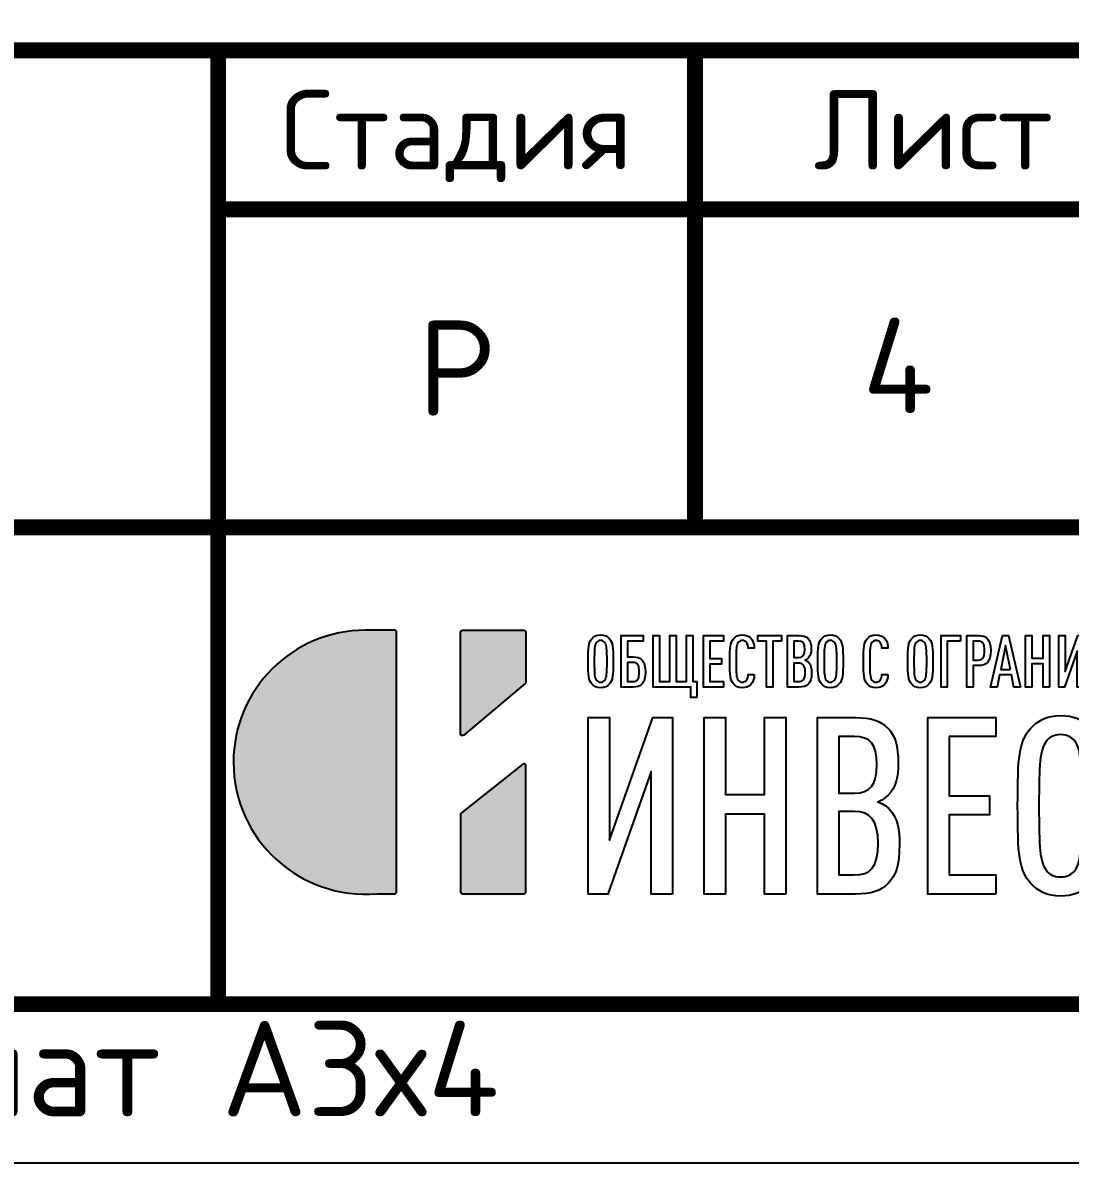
# Model space of a CAD drawing. Header units: millimetres. Extents: x -112426 to 6776, y 1218 to 38707.
# Drawn here: x 4214.29 to 4247.24, y 2272.46 to 2308.32 of the extents above; entities that cross this region are included whole.
import ezdxf
from ezdxf.enums import TextEntityAlignment as Align

# ---------------------------------------------------------------- set-up
doc = ezdxf.new("R2010")
doc.units = ezdxf.units.MM
doc.layers.add('layer 1', color=7, linetype='Continuous')
doc.layers.add('Размер 3.5', color=250, linetype='Continuous', lineweight=35)
doc.styles.add('-ISOCPEUR-', font='isocpeur.ttf')

# ---------------------------------------------------------------- blocks, each defined once
blk = doc.blocks.new('Лого')
h = blk.add_hatch(color=151)
h.set_gradient(color1=(158, 191, 227), color2=(46, 54, 92), tint=1, name='HEMISPHERICAL')
edge = h.paths.add_edge_path()
edge.add_spline(control_points=[(0.349, 0.4943), (-0.1909, 0.4468), (-0.6571, 0.8707), (-0.6571, 1.4146), (-0.6571, 1.4146), (-0.6571, 1.9249), (-0.2434, 2.3386), (0.2669, 2.3386), (0.2669, 2.3386), (0.2669, 2.3386), (0.4714, 2.3386), (0.4714, 2.3386), (0.4714, 2.3386), (0.4787, 2.3386), (0.4846, 2.3327), (0.4846, 2.3254), (0.4846, 2.3254), (0.4846, 2.3254), (0.4846, 0.5075), (0.4846, 0.5075), (0.4846, 0.5075), (0.4846, 0.5003), (0.4787, 0.4943), (0.4714, 0.4943), (0.4714, 0.4943), (0.4714, 0.4943), (0.3502, 0.4943), (0.3502, 0.4943), (0.3502, 0.4943), (0.3497, 0.4943), (0.3494, 0.4943), (0.349, 0.4943)], knot_values=[0, 0, 0, 0, 0.111111, 0.111111, 0.111111, 0.111121, 0.222222, 0.222222, 0.222222, 0.222232, 0.333333, 0.333333, 0.333333, 0.333344, 0.444444, 0.444444, 0.444444, 0.444455, 0.555556, 0.555556, 0.555556, 0.555566, 0.666667, 0.666667, 0.666667, 0.666677, 0.777778, 0.777778, 0.777778, 0.777788, 1, 1, 1, 1], degree=3, periodic=0)
edge = h.paths.add_edge_path()
edge.add_spline(control_points=[(0.9551, 1.604), (0.9551, 1.604), (1.3853, 1.966), (1.3853, 1.966), (1.3853, 1.966), (1.3884, 1.9686), (1.39, 1.972), (1.39, 1.9761), (1.39, 1.9761), (1.39, 1.9761), (1.39, 2.3254), (1.39, 2.3254), (1.39, 2.3254), (1.39, 2.3327), (1.3841, 2.3386), (1.3768, 2.3386), (1.3768, 2.3386), (1.3768, 2.3386), (0.9466, 2.3386), (0.9466, 2.3386), (0.9466, 2.3386), (0.9393, 2.3386), (0.9334, 2.3327), (0.9334, 2.3254), (0.9334, 2.3254), (0.9334, 2.3254), (0.9334, 1.6141), (0.9334, 1.6141), (0.9334, 1.6141), (0.9334, 1.6089), (0.9363, 1.6044), (0.941, 1.6021), (0.941, 1.6021), (0.9458, 1.5999), (0.9511, 1.6006), (0.9551, 1.604)], knot_values=[0, 0, 0, 0, 0.1, 0.1, 0.1, 0.10001, 0.2, 0.2, 0.2, 0.20001, 0.3, 0.3, 0.3, 0.30001, 0.4, 0.4, 0.4, 0.40001, 0.5, 0.5, 0.5, 0.50001, 0.6, 0.6, 0.6, 0.60001, 0.7, 0.7, 0.7, 0.70001, 0.8, 0.8, 0.8, 0.80001, 1, 1, 1, 1], degree=3, periodic=0)
edge = h.paths.add_edge_path()
edge.add_spline(control_points=[(0.9384, 1.0593), (0.9384, 1.0593), (1.3686, 1.4007), (1.3686, 1.4007), (1.3686, 1.4007), (1.3727, 1.4039), (1.3779, 1.4045), (1.3826, 1.4023), (1.3826, 1.4023), (1.3873, 1.4), (1.39, 1.3956), (1.39, 1.3904), (1.39, 1.3904), (1.39, 1.3904), (1.39, 0.5075), (1.39, 0.5075), (1.39, 0.5075), (1.39, 0.5003), (1.3841, 0.4943), (1.3768, 0.4943), (1.3768, 0.4943), (1.3768, 0.4943), (0.9466, 0.4943), (0.9466, 0.4943), (0.9466, 0.4943), (0.9393, 0.4943), (0.9334, 0.5003), (0.9334, 0.5075), (0.9334, 0.5075), (0.9334, 0.5075), (0.9334, 1.049), (0.9334, 1.049), (0.9334, 1.049), (0.9334, 1.0531), (0.9351, 1.0567), (0.9384, 1.0593)], knot_values=[0, 0, 0, 0, 0.1, 0.1, 0.1, 0.10001, 0.2, 0.2, 0.2, 0.20001, 0.3, 0.3, 0.3, 0.30001, 0.4, 0.4, 0.4, 0.40001, 0.5, 0.5, 0.5, 0.50001, 0.6, 0.6, 0.6, 0.60001, 0.7, 0.7, 0.7, 0.70001, 0.8, 0.8, 0.8, 0.80001, 1, 1, 1, 1], degree=3, periodic=0)
at = {"layer": 'layer 1', "color": 159}
for points, knots in [([(0.349, 0.4943), (-0.1909, 0.4468), (-0.6571, 0.8707), (-0.6571, 1.4146), (-0.6571, 1.4146), (-0.6571, 1.9249), (-0.2434, 2.3386), (0.2669, 2.3386), (0.2669, 2.3386), (0.2669, 2.3386), (0.4714, 2.3386), (0.4714, 2.3386), (0.4714, 2.3386), (0.4787, 2.3386), (0.4846, 2.3327), (0.4846, 2.3254), (0.4846, 2.3254), (0.4846, 2.3254), (0.4846, 0.5075), (0.4846, 0.5075), (0.4846, 0.5075), (0.4846, 0.5003), (0.4787, 0.4943), (0.4714, 0.4943), (0.4714, 0.4943), (0.4714, 0.4943), (0.3502, 0.4943), (0.3502, 0.4943), (0.3502, 0.4943), (0.3497, 0.4943), (0.3494, 0.4943), (0.349, 0.4943)], [0, 0, 0, 0, 0.111111, 0.111111, 0.111111, 0.111111, 0.222222, 0.222222, 0.222222, 0.222222, 0.333333, 0.333333, 0.333333, 0.333333, 0.444444, 0.444444, 0.444444, 0.444444, 0.555556, 0.555556, 0.555556, 0.555556, 0.666667, 0.666667, 0.666667, 0.666667, 0.777778, 0.777778, 0.777778, 0.777778, 1, 1, 1, 1]), ([(0.9551, 1.604), (0.9551, 1.604), (1.3853, 1.966), (1.3853, 1.966), (1.3853, 1.966), (1.3884, 1.9686), (1.39, 1.972), (1.39, 1.9761), (1.39, 1.9761), (1.39, 1.9761), (1.39, 2.3254), (1.39, 2.3254), (1.39, 2.3254), (1.39, 2.3327), (1.3841, 2.3386), (1.3768, 2.3386), (1.3768, 2.3386), (1.3768, 2.3386), (0.9466, 2.3386), (0.9466, 2.3386), (0.9466, 2.3386), (0.9393, 2.3386), (0.9334, 2.3327), (0.9334, 2.3254), (0.9334, 2.3254), (0.9334, 2.3254), (0.9334, 1.6141), (0.9334, 1.6141), (0.9334, 1.6141), (0.9334, 1.6089), (0.9363, 1.6044), (0.941, 1.6021), (0.941, 1.6021), (0.9458, 1.5999), (0.9511, 1.6006), (0.9551, 1.604)], [0, 0, 0, 0, 0.1, 0.1, 0.1, 0.1, 0.2, 0.2, 0.2, 0.2, 0.3, 0.3, 0.3, 0.3, 0.4, 0.4, 0.4, 0.4, 0.5, 0.5, 0.5, 0.5, 0.6, 0.6, 0.6, 0.6, 0.7, 0.7, 0.7, 0.7, 0.8, 0.8, 0.8, 0.8, 1, 1, 1, 1]), ([(2.0023, 2.1207), (2.0023, 2.2208), (1.9992, 2.2533), (1.9759, 2.2792), (1.9759, 2.2792), (1.9616, 2.2949), (1.9423, 2.3056), (1.9139, 2.3056), (1.9139, 2.3056), (1.8854, 2.3056), (1.8661, 2.2949), (1.8519, 2.2792), (1.8519, 2.2792), (1.8286, 2.2533), (1.8255, 2.2208), (1.8255, 2.1207), (1.8255, 2.1207), (1.8255, 2.0206), (1.8286, 1.9881), (1.8519, 1.9622), (1.8519, 1.9622), (1.8661, 1.9465), (1.8854, 1.9358), (1.9139, 1.9358), (1.9139, 1.9358), (1.9423, 1.9358), (1.9616, 1.9465), (1.9759, 1.9622), (1.9759, 1.9622), (1.9992, 1.9881), (2.0023, 2.0206), (2.0023, 2.1207)], [0, 0, 0, 0, 0.111111, 0.111111, 0.111111, 0.111111, 0.222222, 0.222222, 0.222222, 0.222222, 0.333333, 0.333333, 0.333333, 0.333333, 0.444444, 0.444444, 0.444444, 0.444444, 0.555556, 0.555556, 0.555556, 0.555556, 0.666667, 0.666667, 0.666667, 0.666667, 0.777778, 0.777778, 0.777778, 0.777778, 1, 1, 1, 1]), ([(1.9586, 2.1207), (1.9586, 2.0349), (1.956, 2.0059), (1.9433, 1.9886), (1.9433, 1.9886), (1.9372, 1.9805), (1.9281, 1.9749), (1.9139, 1.9749), (1.9139, 1.9749), (1.8997, 1.9749), (1.89, 1.9805), (1.8839, 1.9886), (1.8839, 1.9886), (1.8712, 2.0059), (1.8692, 2.0349), (1.8692, 2.1207), (1.8692, 2.1207), (1.8692, 2.2065), (1.8712, 2.2355), (1.8839, 2.2528), (1.8839, 2.2528), (1.89, 2.2609), (1.8997, 2.2665), (1.9139, 2.2665), (1.9139, 2.2665), (1.9281, 2.2665), (1.9372, 2.2609), (1.9433, 2.2528), (1.9433, 2.2528), (1.956, 2.2355), (1.9586, 2.2065), (1.9586, 2.1207)], [0, 0, 0, 0, 0.111111, 0.111111, 0.111111, 0.111111, 0.222222, 0.222222, 0.222222, 0.222222, 0.333333, 0.333333, 0.333333, 0.333333, 0.444444, 0.444444, 0.444444, 0.444444, 0.555556, 0.555556, 0.555556, 0.555556, 0.666667, 0.666667, 0.666667, 0.666667, 0.777778, 0.777778, 0.777778, 0.777778, 1, 1, 1, 1]), ([(2.2278, 2.046), (2.2278, 2.1263), (2.1958, 2.1522), (2.1409, 2.1522), (2.1409, 2.1522), (2.1409, 2.1522), (2.1023, 2.1522), (2.1023, 2.1522), (2.1023, 2.1522), (2.1023, 2.1522), (2.1023, 2.2624), (2.1023, 2.2624), (2.1023, 2.2624), (2.1023, 2.2624), (2.2115, 2.2624), (2.2115, 2.2624), (2.2115, 2.2624), (2.2115, 2.2624), (2.2115, 2.3015), (2.2115, 2.3015), (2.2115, 2.3015), (2.2115, 2.3015), (2.0586, 2.3015), (2.0586, 2.3015), (2.0586, 2.3015), (2.0586, 2.3015), (2.0586, 1.9399), (2.0586, 1.9399), (2.0586, 1.9399), (2.0586, 1.9399), (2.1409, 1.9399), (2.1409, 1.9399), (2.1409, 1.9399), (2.1953, 1.9399), (2.2278, 1.9663), (2.2278, 2.046)], [0, 0, 0, 0, 0.1, 0.1, 0.1, 0.1, 0.2, 0.2, 0.2, 0.2, 0.3, 0.3, 0.3, 0.3, 0.4, 0.4, 0.4, 0.4, 0.5, 0.5, 0.5, 0.5, 0.6, 0.6, 0.6, 0.6, 0.7, 0.7, 0.7, 0.7, 0.8, 0.8, 0.8, 0.8, 1, 1, 1, 1]), ([(2.5874, 1.8678), (2.5874, 1.8678), (2.5874, 1.979), (2.5874, 1.979), (2.5874, 1.979), (2.5874, 1.979), (2.5589, 1.979), (2.5589, 1.979), (2.5589, 1.979), (2.5589, 1.979), (2.5589, 2.3015), (2.5589, 2.3015), (2.5589, 2.3015), (2.5589, 2.3015), (2.5153, 2.3015), (2.5153, 2.3015), (2.5153, 2.3015), (2.5153, 2.3015), (2.5153, 1.979), (2.5153, 1.979), (2.5153, 1.979), (2.5153, 1.979), (2.4421, 1.979), (2.4421, 1.979), (2.4421, 1.979), (2.4421, 1.979), (2.4421, 2.3015), (2.4421, 2.3015), (2.4421, 2.3015), (2.4421, 2.3015), (2.3984, 2.3015), (2.3984, 2.3015), (2.3984, 2.3015), (2.3984, 2.3015), (2.3984, 1.979), (2.3984, 1.979), (2.3984, 1.979), (2.3984, 1.979), (2.3253, 1.979), (2.3253, 1.979), (2.3253, 1.979), (2.3253, 1.979), (2.3253, 2.3015), (2.3253, 2.3015), (2.3253, 2.3015), (2.3253, 2.3015), (2.2816, 2.3015), (2.2816, 2.3015), (2.2816, 2.3015), (2.2816, 2.3015), (2.2816, 1.9399), (2.2816, 1.9399), (2.2816, 1.9399), (2.2816, 1.9399), (2.5457, 1.9399), (2.5457, 1.9399), (2.5457, 1.9399), (2.5457, 1.9399), (2.5457, 1.8678), (2.5457, 1.8678), (2.5457, 1.8678), (2.5457, 1.8678), (2.5874, 1.8678), (2.5874, 1.8678)], [0, 0, 0, 0, 0.058824, 0.058824, 0.058824, 0.058824, 0.117647, 0.117647, 0.117647, 0.117647, 0.176471, 0.176471, 0.176471, 0.176471, 0.235294, 0.235294, 0.235294, 0.235294, 0.294118, 0.294118, 0.294118, 0.294118, 0.352941, 0.352941, 0.352941, 0.352941, 0.411765, 0.411765, 0.411765, 0.411765, 0.470588, 0.470588, 0.470588, 0.470588, 0.529412, 0.529412, 0.529412, 0.529412, 0.588235, 0.588235, 0.588235, 0.588235, 0.647059, 0.647059, 0.647059, 0.647059, 0.705882, 0.705882, 0.705882, 0.705882, 0.764706, 0.764706, 0.764706, 0.764706, 0.823529, 0.823529, 0.823529, 0.823529, 0.882353, 0.882353, 0.882353, 0.882353, 1, 1, 1, 1]), ([(2.7733, 1.9399), (2.7733, 1.9399), (2.7733, 1.979), (2.7733, 1.979), (2.7733, 1.979), (2.7733, 1.979), (2.6773, 1.979), (2.6773, 1.979), (2.6773, 1.979), (2.6773, 1.979), (2.6773, 2.1019), (2.6773, 2.1019), (2.6773, 2.1019), (2.6773, 2.1019), (2.7601, 2.1019), (2.7601, 2.1019), (2.7601, 2.1019), (2.7601, 2.1019), (2.7601, 2.141), (2.7601, 2.141), (2.7601, 2.141), (2.7601, 2.141), (2.6773, 2.141), (2.6773, 2.141), (2.6773, 2.141), (2.6773, 2.141), (2.6773, 2.2624), (2.6773, 2.2624), (2.6773, 2.2624), (2.6773, 2.2624), (2.7733, 2.2624), (2.7733, 2.2624), (2.7733, 2.2624), (2.7733, 2.2624), (2.7733, 2.3015), (2.7733, 2.3015), (2.7733, 2.3015), (2.7733, 2.3015), (2.6336, 2.3015), (2.6336, 2.3015), (2.6336, 2.3015), (2.6336, 2.3015), (2.6336, 1.9399), (2.6336, 1.9399), (2.6336, 1.9399), (2.6336, 1.9399), (2.7733, 1.9399), (2.7733, 1.9399)], [0, 0, 0, 0, 0.076923, 0.076923, 0.076923, 0.076923, 0.153846, 0.153846, 0.153846, 0.153846, 0.230769, 0.230769, 0.230769, 0.230769, 0.307692, 0.307692, 0.307692, 0.307692, 0.384615, 0.384615, 0.384615, 0.384615, 0.461538, 0.461538, 0.461538, 0.461538, 0.538462, 0.538462, 0.538462, 0.538462, 0.615385, 0.615385, 0.615385, 0.615385, 0.692308, 0.692308, 0.692308, 0.692308, 0.769231, 0.769231, 0.769231, 0.769231, 0.846154, 0.846154, 0.846154, 0.846154, 1, 1, 1, 1]), ([(2.9897, 2.0293), (2.9897, 2.0293), (2.9465, 2.0293), (2.9465, 2.0293), (2.9465, 2.0293), (2.946, 2.014), (2.9429, 1.9983), (2.9348, 1.9876), (2.9348, 1.9876), (2.9292, 1.9805), (2.9201, 1.9749), (2.9064, 1.9749), (2.9064, 1.9749), (2.8921, 1.9749), (2.8825, 1.9805), (2.8764, 1.9886), (2.8764, 1.9886), (2.8637, 2.0059), (2.8617, 2.0349), (2.8617, 2.1207), (2.8617, 2.1207), (2.8617, 2.2065), (2.8637, 2.2355), (2.8764, 2.2528), (2.8764, 2.2528), (2.8825, 2.2609), (2.8921, 2.2665), (2.9064, 2.2665), (2.9064, 2.2665), (2.9201, 2.2665), (2.9292, 2.2609), (2.9348, 2.2538), (2.9348, 2.2538), (2.9434, 2.2431), (2.946, 2.2279), (2.9465, 2.2126), (2.9465, 2.2126), (2.9465, 2.2126), (2.9897, 2.2126), (2.9897, 2.2126), (2.9897, 2.2126), (2.9891, 2.2421), (2.9805, 2.268), (2.9638, 2.2843), (2.9638, 2.2843), (2.9495, 2.298), (2.9318, 2.3056), (2.9064, 2.3056), (2.9064, 2.3056), (2.8779, 2.3056), (2.8581, 2.2949), (2.8444, 2.2792), (2.8444, 2.2792), (2.8205, 2.2517), (2.818, 2.2208), (2.818, 2.1207), (2.818, 2.1207), (2.818, 2.0206), (2.8205, 1.9897), (2.8444, 1.9622), (2.8444, 1.9622), (2.8581, 1.9465), (2.8779, 1.9358), (2.9064, 1.9358), (2.9064, 1.9358), (2.9302, 1.9358), (2.948, 1.9429), (2.9622, 1.9556), (2.9622, 1.9556), (2.98, 1.9719), (2.9891, 1.9988), (2.9897, 2.0293)], [0, 0, 0, 0, 0.052632, 0.052632, 0.052632, 0.052632, 0.105263, 0.105263, 0.105263, 0.105263, 0.157895, 0.157895, 0.157895, 0.157895, 0.210526, 0.210526, 0.210526, 0.210526, 0.263158, 0.263158, 0.263158, 0.263158, 0.315789, 0.315789, 0.315789, 0.315789, 0.368421, 0.368421, 0.368421, 0.368421, 0.421053, 0.421053, 0.421053, 0.421053, 0.473684, 0.473684, 0.473684, 0.473684, 0.526316, 0.526316, 0.526316, 0.526316, 0.578947, 0.578947, 0.578947, 0.578947, 0.631579, 0.631579, 0.631579, 0.631579, 0.684211, 0.684211, 0.684211, 0.684211, 0.736842, 0.736842, 0.736842, 0.736842, 0.789474, 0.789474, 0.789474, 0.789474, 0.842105, 0.842105, 0.842105, 0.842105, 0.894737, 0.894737, 0.894737, 0.894737, 1, 1, 1, 1]), ([(3.1796, 2.2624), (3.1796, 2.2624), (3.1796, 2.3015), (3.1796, 2.3015), (3.1796, 2.3015), (3.1796, 2.3015), (3.0145, 2.3015), (3.0145, 2.3015), (3.0145, 2.3015), (3.0145, 2.3015), (3.0145, 2.2624), (3.0145, 2.2624), (3.0145, 2.2624), (3.0145, 2.2624), (3.0755, 2.2624), (3.0755, 2.2624), (3.0755, 2.2624), (3.0755, 2.2624), (3.0755, 1.9399), (3.0755, 1.9399), (3.0755, 1.9399), (3.0755, 1.9399), (3.1192, 1.9399), (3.1192, 1.9399), (3.1192, 1.9399), (3.1192, 1.9399), (3.1192, 2.2624), (3.1192, 2.2624), (3.1192, 2.2624), (3.1192, 2.2624), (3.1796, 2.2624), (3.1796, 2.2624)], [0, 0, 0, 0, 0.111111, 0.111111, 0.111111, 0.111111, 0.222222, 0.222222, 0.222222, 0.222222, 0.333333, 0.333333, 0.333333, 0.333333, 0.444444, 0.444444, 0.444444, 0.444444, 0.555556, 0.555556, 0.555556, 0.555556, 0.666667, 0.666667, 0.666667, 0.666667, 0.777778, 0.777778, 0.777778, 0.777778, 1, 1, 1, 1]), ([(3.3904, 2.0415), (3.3904, 2.0725), (3.3874, 2.0968), (3.3686, 2.1151), (3.3686, 2.1151), (3.3625, 2.1207), (3.3543, 2.1258), (3.3462, 2.1283), (3.3462, 2.1283), (3.3533, 2.1314), (3.3604, 2.1359), (3.3665, 2.142), (3.3665, 2.142), (3.3843, 2.1593), (3.3879, 2.1806), (3.3879, 2.2065), (3.3879, 2.2065), (3.3879, 2.2457), (3.3823, 2.2634), (3.3665, 2.2797), (3.3665, 2.2797), (3.3518, 2.2949), (3.3325, 2.3015), (3.3005, 2.3015), (3.3005, 2.3015), (3.3005, 2.3015), (3.2228, 2.3015), (3.2228, 2.3015), (3.2228, 2.3015), (3.2228, 2.3015), (3.2228, 1.9399), (3.2228, 1.9399), (3.2228, 1.9399), (3.2228, 1.9399), (3.3005, 1.9399), (3.3005, 1.9399), (3.3005, 1.9399), (3.3325, 1.9399), (3.3523, 1.9465), (3.367, 1.9617), (3.367, 1.9617), (3.3833, 1.9785), (3.3904, 1.9978), (3.3904, 2.0415)], [0, 0, 0, 0, 0.083333, 0.083333, 0.083333, 0.083333, 0.166667, 0.166667, 0.166667, 0.166667, 0.25, 0.25, 0.25, 0.25, 0.333333, 0.333333, 0.333333, 0.333333, 0.416667, 0.416667, 0.416667, 0.416667, 0.5, 0.5, 0.5, 0.5, 0.583333, 0.583333, 0.583333, 0.583333, 0.666667, 0.666667, 0.666667, 0.666667, 0.75, 0.75, 0.75, 0.75, 0.833333, 0.833333, 0.833333, 0.833333, 1, 1, 1, 1]), ([(3.3442, 2.2045), (3.3442, 2.1634), (3.3295, 2.1466), (3.2985, 2.1466), (3.2985, 2.1466), (3.2985, 2.1466), (3.2665, 2.1466), (3.2665, 2.1466), (3.2665, 2.1466), (3.2665, 2.1466), (3.2665, 2.2624), (3.2665, 2.2624), (3.2665, 2.2624), (3.2665, 2.2624), (3.2985, 2.2624), (3.2985, 2.2624), (3.2985, 2.2624), (3.33, 2.2624), (3.3442, 2.2482), (3.3442, 2.2045)], [0, 0, 0, 0, 0.166667, 0.166667, 0.166667, 0.166667, 0.333333, 0.333333, 0.333333, 0.333333, 0.5, 0.5, 0.5, 0.5, 0.666667, 0.666667, 0.666667, 0.666667, 1, 1, 1, 1]), ([(3.6114, 2.1207), (3.6114, 2.2208), (3.6083, 2.2533), (3.5849, 2.2792), (3.5849, 2.2792), (3.5707, 2.2949), (3.5514, 2.3056), (3.523, 2.3056), (3.523, 2.3056), (3.4945, 2.3056), (3.4752, 2.2949), (3.461, 2.2792), (3.461, 2.2792), (3.4376, 2.2533), (3.4346, 2.2208), (3.4346, 2.1207), (3.4346, 2.1207), (3.4346, 2.0206), (3.4376, 1.9881), (3.461, 1.9622), (3.461, 1.9622), (3.4752, 1.9465), (3.4945, 1.9358), (3.523, 1.9358), (3.523, 1.9358), (3.5514, 1.9358), (3.5707, 1.9465), (3.5849, 1.9622), (3.5849, 1.9622), (3.6083, 1.9881), (3.6114, 2.0206), (3.6114, 2.1207)], [0, 0, 0, 0, 0.111111, 0.111111, 0.111111, 0.111111, 0.222222, 0.222222, 0.222222, 0.222222, 0.333333, 0.333333, 0.333333, 0.333333, 0.444444, 0.444444, 0.444444, 0.444444, 0.555556, 0.555556, 0.555556, 0.555556, 0.666667, 0.666667, 0.666667, 0.666667, 0.777778, 0.777778, 0.777778, 0.777778, 1, 1, 1, 1]), ([(3.5677, 2.1207), (3.5677, 2.0349), (3.5651, 2.0059), (3.5524, 1.9886), (3.5524, 1.9886), (3.5463, 1.9805), (3.5372, 1.9749), (3.523, 1.9749), (3.523, 1.9749), (3.5088, 1.9749), (3.4991, 1.9805), (3.493, 1.9886), (3.493, 1.9886), (3.4803, 2.0059), (3.4783, 2.0349), (3.4783, 2.1207), (3.4783, 2.1207), (3.4783, 2.2065), (3.4803, 2.2355), (3.493, 2.2528), (3.493, 2.2528), (3.4991, 2.2609), (3.5088, 2.2665), (3.523, 2.2665), (3.523, 2.2665), (3.5372, 2.2665), (3.5463, 2.2609), (3.5524, 2.2528), (3.5524, 2.2528), (3.5651, 2.2355), (3.5677, 2.2065), (3.5677, 2.1207)], [0, 0, 0, 0, 0.111111, 0.111111, 0.111111, 0.111111, 0.222222, 0.222222, 0.222222, 0.222222, 0.333333, 0.333333, 0.333333, 0.333333, 0.444444, 0.444444, 0.444444, 0.444444, 0.555556, 0.555556, 0.555556, 0.555556, 0.666667, 0.666667, 0.666667, 0.666667, 0.777778, 0.777778, 0.777778, 0.777778, 1, 1, 1, 1]), ([(3.9258, 2.0293), (3.9258, 2.0293), (3.8826, 2.0293), (3.8826, 2.0293), (3.8826, 2.0293), (3.8821, 2.014), (3.879, 1.9983), (3.8709, 1.9876), (3.8709, 1.9876), (3.8653, 1.9805), (3.8562, 1.9749), (3.8425, 1.9749), (3.8425, 1.9749), (3.8282, 1.9749), (3.8186, 1.9805), (3.8125, 1.9886), (3.8125, 1.9886), (3.7998, 2.0059), (3.7978, 2.0349), (3.7978, 2.1207), (3.7978, 2.1207), (3.7978, 2.2065), (3.7998, 2.2355), (3.8125, 2.2528), (3.8125, 2.2528), (3.8186, 2.2609), (3.8282, 2.2665), (3.8425, 2.2665), (3.8425, 2.2665), (3.8562, 2.2665), (3.8653, 2.2609), (3.8709, 2.2538), (3.8709, 2.2538), (3.8795, 2.2431), (3.8821, 2.2279), (3.8826, 2.2126), (3.8826, 2.2126), (3.8826, 2.2126), (3.9258, 2.2126), (3.9258, 2.2126), (3.9258, 2.2126), (3.9252, 2.2421), (3.9166, 2.268), (3.8999, 2.2843), (3.8999, 2.2843), (3.8856, 2.298), (3.8679, 2.3056), (3.8425, 2.3056), (3.8425, 2.3056), (3.814, 2.3056), (3.7942, 2.2949), (3.7805, 2.2792), (3.7805, 2.2792), (3.7566, 2.2517), (3.7541, 2.2208), (3.7541, 2.1207), (3.7541, 2.1207), (3.7541, 2.0206), (3.7566, 1.9897), (3.7805, 1.9622), (3.7805, 1.9622), (3.7942, 1.9465), (3.814, 1.9358), (3.8425, 1.9358), (3.8425, 1.9358), (3.8663, 1.9358), (3.8841, 1.9429), (3.8983, 1.9556), (3.8983, 1.9556), (3.9161, 1.9719), (3.9252, 1.9988), (3.9258, 2.0293)], [0, 0, 0, 0, 0.052632, 0.052632, 0.052632, 0.052632, 0.105263, 0.105263, 0.105263, 0.105263, 0.157895, 0.157895, 0.157895, 0.157895, 0.210526, 0.210526, 0.210526, 0.210526, 0.263158, 0.263158, 0.263158, 0.263158, 0.315789, 0.315789, 0.315789, 0.315789, 0.368421, 0.368421, 0.368421, 0.368421, 0.421053, 0.421053, 0.421053, 0.421053, 0.473684, 0.473684, 0.473684, 0.473684, 0.526316, 0.526316, 0.526316, 0.526316, 0.578947, 0.578947, 0.578947, 0.578947, 0.631579, 0.631579, 0.631579, 0.631579, 0.684211, 0.684211, 0.684211, 0.684211, 0.736842, 0.736842, 0.736842, 0.736842, 0.789474, 0.789474, 0.789474, 0.789474, 0.842105, 0.842105, 0.842105, 0.842105, 0.894737, 0.894737, 0.894737, 0.894737, 1, 1, 1, 1]), ([(4.2407, 2.1207), (4.2407, 2.2208), (4.2376, 2.2533), (4.2143, 2.2792), (4.2143, 2.2792), (4.2, 2.2949), (4.1807, 2.3056), (4.1523, 2.3056), (4.1523, 2.3056), (4.1238, 2.3056), (4.1045, 2.2949), (4.0903, 2.2792), (4.0903, 2.2792), (4.067, 2.2533), (4.0639, 2.2208), (4.0639, 2.1207), (4.0639, 2.1207), (4.0639, 2.0206), (4.067, 1.9881), (4.0903, 1.9622), (4.0903, 1.9622), (4.1045, 1.9465), (4.1238, 1.9358), (4.1523, 1.9358), (4.1523, 1.9358), (4.1807, 1.9358), (4.2, 1.9465), (4.2143, 1.9622), (4.2143, 1.9622), (4.2376, 1.9881), (4.2407, 2.0206), (4.2407, 2.1207)], [0, 0, 0, 0, 0.111111, 0.111111, 0.111111, 0.111111, 0.222222, 0.222222, 0.222222, 0.222222, 0.333333, 0.333333, 0.333333, 0.333333, 0.444444, 0.444444, 0.444444, 0.444444, 0.555556, 0.555556, 0.555556, 0.555556, 0.666667, 0.666667, 0.666667, 0.666667, 0.777778, 0.777778, 0.777778, 0.777778, 1, 1, 1, 1]), ([(4.197, 2.1207), (4.197, 2.0349), (4.1944, 2.0059), (4.1817, 1.9886), (4.1817, 1.9886), (4.1756, 1.9805), (4.1665, 1.9749), (4.1523, 1.9749), (4.1523, 1.9749), (4.1381, 1.9749), (4.1284, 1.9805), (4.1223, 1.9886), (4.1223, 1.9886), (4.1096, 2.0059), (4.1076, 2.0349), (4.1076, 2.1207), (4.1076, 2.1207), (4.1076, 2.2065), (4.1096, 2.2355), (4.1223, 2.2528), (4.1223, 2.2528), (4.1284, 2.2609), (4.1381, 2.2665), (4.1523, 2.2665), (4.1523, 2.2665), (4.1665, 2.2665), (4.1756, 2.2609), (4.1817, 2.2528), (4.1817, 2.2528), (4.1944, 2.2355), (4.197, 2.2065), (4.197, 2.1207)], [0, 0, 0, 0, 0.111111, 0.111111, 0.111111, 0.111111, 0.222222, 0.222222, 0.222222, 0.222222, 0.333333, 0.333333, 0.333333, 0.333333, 0.444444, 0.444444, 0.444444, 0.444444, 0.555556, 0.555556, 0.555556, 0.555556, 0.666667, 0.666667, 0.666667, 0.666667, 0.777778, 0.777778, 0.777778, 0.777778, 1, 1, 1, 1]), ([(4.4337, 2.2624), (4.4337, 2.2624), (4.4337, 2.3015), (4.4337, 2.3015), (4.4337, 2.3015), (4.4337, 2.3015), (4.297, 2.3015), (4.297, 2.3015), (4.297, 2.3015), (4.297, 2.3015), (4.297, 1.9399), (4.297, 1.9399), (4.297, 1.9399), (4.297, 1.9399), (4.3407, 1.9399), (4.3407, 1.9399), (4.3407, 1.9399), (4.3407, 1.9399), (4.3407, 2.2624), (4.3407, 2.2624), (4.3407, 2.2624), (4.3407, 2.2624), (4.4337, 2.2624), (4.4337, 2.2624)], [0, 0, 0, 0, 0.142857, 0.142857, 0.142857, 0.142857, 0.285714, 0.285714, 0.285714, 0.285714, 0.428571, 0.428571, 0.428571, 0.428571, 0.571429, 0.571429, 0.571429, 0.571429, 0.714286, 0.714286, 0.714286, 0.714286, 1, 1, 1, 1]), ([(4.6455, 2.1959), (4.6455, 2.2761), (4.6145, 2.3015), (4.5596, 2.3015), (4.5596, 2.3015), (4.5596, 2.3015), (4.4784, 2.3015), (4.4784, 2.3015), (4.4784, 2.3015), (4.4784, 2.3015), (4.4784, 1.9399), (4.4784, 1.9399), (4.4784, 1.9399), (4.4784, 1.9399), (4.522, 1.9399), (4.522, 1.9399), (4.522, 1.9399), (4.522, 1.9399), (4.522, 2.0907), (4.522, 2.0907), (4.522, 2.0907), (4.522, 2.0907), (4.5596, 2.0907), (4.5596, 2.0907), (4.5596, 2.0907), (4.6135, 2.0907), (4.6455, 2.1166), (4.6455, 2.1959)], [0, 0, 0, 0, 0.125, 0.125, 0.125, 0.125, 0.25, 0.25, 0.25, 0.25, 0.375, 0.375, 0.375, 0.375, 0.5, 0.5, 0.5, 0.5, 0.625, 0.625, 0.625, 0.625, 0.75, 0.75, 0.75, 0.75, 1, 1, 1, 1]), ([(4.6018, 2.1959), (4.6018, 2.1476), (4.5876, 2.1298), (4.5581, 2.1298), (4.5581, 2.1298), (4.5581, 2.1298), (4.522, 2.1298), (4.522, 2.1298), (4.522, 2.1298), (4.522, 2.1298), (4.522, 2.2624), (4.522, 2.2624), (4.522, 2.2624), (4.522, 2.2624), (4.5581, 2.2624), (4.5581, 2.2624), (4.5581, 2.2624), (4.5876, 2.2624), (4.6018, 2.2446), (4.6018, 2.1959)], [0, 0, 0, 0, 0.166667, 0.166667, 0.166667, 0.166667, 0.333333, 0.333333, 0.333333, 0.333333, 0.5, 0.5, 0.5, 0.5, 0.666667, 0.666667, 0.666667, 0.666667, 1, 1, 1, 1]), ([(4.8542, 1.9399), (4.8542, 1.9399), (4.7704, 2.3015), (4.7704, 2.3015), (4.7704, 2.3015), (4.7704, 2.3015), (4.7283, 2.3015), (4.7283, 2.3015), (4.7283, 2.3015), (4.7283, 2.3015), (4.6439, 1.9399), (4.6439, 1.9399), (4.6439, 1.9399), (4.6439, 1.9399), (4.6897, 1.9399), (4.6897, 1.9399), (4.6897, 1.9399), (4.6897, 1.9399), (4.7069, 2.0252), (4.7069, 2.0252), (4.7069, 2.0252), (4.7069, 2.0252), (4.7907, 2.0252), (4.7907, 2.0252), (4.7907, 2.0252), (4.7907, 2.0252), (4.808, 1.9399), (4.808, 1.9399), (4.808, 1.9399), (4.808, 1.9399), (4.8542, 1.9399), (4.8542, 1.9399)], [0, 0, 0, 0, 0.111111, 0.111111, 0.111111, 0.111111, 0.222222, 0.222222, 0.222222, 0.222222, 0.333333, 0.333333, 0.333333, 0.333333, 0.444444, 0.444444, 0.444444, 0.444444, 0.555556, 0.555556, 0.555556, 0.555556, 0.666667, 0.666667, 0.666667, 0.666667, 0.777778, 0.777778, 0.777778, 0.777778, 1, 1, 1, 1]), ([(5.0569, 1.9399), (5.0569, 1.9399), (5.0569, 2.3015), (5.0569, 2.3015), (5.0569, 2.3015), (5.0569, 2.3015), (5.0132, 2.3015), (5.0132, 2.3015), (5.0132, 2.3015), (5.0132, 2.3015), (5.0132, 2.1436), (5.0132, 2.1436), (5.0132, 2.1436), (5.0132, 2.1436), (4.933, 2.1436), (4.933, 2.1436), (4.933, 2.1436), (4.933, 2.1436), (4.933, 2.3015), (4.933, 2.3015), (4.933, 2.3015), (4.933, 2.3015), (4.8893, 2.3015), (4.8893, 2.3015), (4.8893, 2.3015), (4.8893, 2.3015), (4.8893, 1.9399), (4.8893, 1.9399), (4.8893, 1.9399), (4.8893, 1.9399), (4.933, 1.9399), (4.933, 1.9399), (4.933, 1.9399), (4.933, 1.9399), (4.933, 2.1039), (4.933, 2.1039), (4.933, 2.1039), (4.933, 2.1039), (5.0132, 2.1039), (5.0132, 2.1039), (5.0132, 2.1039), (5.0132, 2.1039), (5.0132, 1.9399), (5.0132, 1.9399), (5.0132, 1.9399), (5.0132, 1.9399), (5.0569, 1.9399), (5.0569, 1.9399)], [0, 0, 0, 0, 0.076923, 0.076923, 0.076923, 0.076923, 0.153846, 0.153846, 0.153846, 0.153846, 0.230769, 0.230769, 0.230769, 0.230769, 0.307692, 0.307692, 0.307692, 0.307692, 0.384615, 0.384615, 0.384615, 0.384615, 0.461538, 0.461538, 0.461538, 0.461538, 0.538462, 0.538462, 0.538462, 0.538462, 0.615385, 0.615385, 0.615385, 0.615385, 0.692308, 0.692308, 0.692308, 0.692308, 0.769231, 0.769231, 0.769231, 0.769231, 0.846154, 0.846154, 0.846154, 0.846154, 1, 1, 1, 1]), ([(5.2946, 1.9399), (5.2946, 1.9399), (5.2946, 2.3015), (5.2946, 2.3015), (5.2946, 2.3015), (5.2946, 2.3015), (5.2545, 2.3015), (5.2545, 2.3015), (5.2545, 2.3015), (5.2545, 2.3015), (5.1656, 2.0501), (5.1656, 2.0501), (5.1656, 2.0501), (5.1656, 2.0501), (5.1656, 2.3015), (5.1656, 2.3015), (5.1656, 2.3015), (5.1656, 2.3015), (5.1219, 2.3015), (5.1219, 2.3015), (5.1219, 2.3015), (5.1219, 2.3015), (5.1219, 1.9399), (5.1219, 1.9399), (5.1219, 1.9399), (5.1219, 1.9399), (5.1625, 1.9399), (5.1625, 1.9399), (5.1625, 1.9399), (5.1625, 1.9399), (5.2509, 2.1908), (5.2509, 2.1908), (5.2509, 2.1908), (5.2509, 2.1908), (5.2509, 1.9399), (5.2509, 1.9399), (5.2509, 1.9399), (5.2509, 1.9399), (5.2946, 1.9399), (5.2946, 1.9399)], [0, 0, 0, 0, 0.090909, 0.090909, 0.090909, 0.090909, 0.181818, 0.181818, 0.181818, 0.181818, 0.272727, 0.272727, 0.272727, 0.272727, 0.363636, 0.363636, 0.363636, 0.363636, 0.454545, 0.454545, 0.454545, 0.454545, 0.545455, 0.545455, 0.545455, 0.545455, 0.636364, 0.636364, 0.636364, 0.636364, 0.727273, 0.727273, 0.727273, 0.727273, 0.818182, 0.818182, 0.818182, 0.818182, 1, 1, 1, 1]), ([(4.7826, 2.0643), (4.7826, 2.0643), (4.7151, 2.0643), (4.7151, 2.0643), (4.7151, 2.0643), (4.7151, 2.0643), (4.7491, 2.2309), (4.7491, 2.2309), (4.7491, 2.2309), (4.7491, 2.2309), (4.7826, 2.0643), (4.7826, 2.0643)], [0, 0, 0, 0, 0.25, 0.25, 0.25, 0.25, 0.5, 0.5, 0.5, 0.5, 1, 1, 1, 1]), ([(2.1841, 2.046), (2.1841, 1.9973), (2.1689, 1.979), (2.1404, 1.979), (2.1404, 1.979), (2.1404, 1.979), (2.1023, 1.979), (2.1023, 1.979), (2.1023, 1.979), (2.1023, 1.979), (2.1023, 2.1126), (2.1023, 2.1126), (2.1023, 2.1126), (2.1023, 2.1126), (2.1404, 2.1126), (2.1404, 2.1126), (2.1404, 2.1126), (2.1689, 2.1126), (2.1841, 2.0948), (2.1841, 2.046)], [0, 0, 0, 0, 0.166667, 0.166667, 0.166667, 0.166667, 0.333333, 0.333333, 0.333333, 0.333333, 0.5, 0.5, 0.5, 0.5, 0.666667, 0.666667, 0.666667, 0.666667, 1, 1, 1, 1]), ([(3.3467, 2.044), (3.3467, 1.9942), (3.331, 1.979), (3.298, 1.979), (3.298, 1.979), (3.298, 1.979), (3.2665, 1.979), (3.2665, 1.979), (3.2665, 1.979), (3.2665, 1.979), (3.2665, 2.109), (3.2665, 2.109), (3.2665, 2.109), (3.2665, 2.109), (3.298, 2.109), (3.298, 2.109), (3.298, 2.109), (3.3305, 2.109), (3.3467, 2.0907), (3.3467, 2.044)], [0, 0, 0, 0, 0.166667, 0.166667, 0.166667, 0.166667, 0.333333, 0.333333, 0.333333, 0.333333, 0.5, 0.5, 0.5, 0.5, 0.666667, 0.666667, 0.666667, 0.666667, 1, 1, 1, 1]), ([(2.416, 0.4914), (2.416, 0.4914), (2.416, 1.7272), (2.416, 1.7272), (2.416, 1.7272), (2.416, 1.7272), (2.2789, 1.7272), (2.2789, 1.7272), (2.2789, 1.7272), (2.2789, 1.7272), (1.9752, 0.8681), (1.9752, 0.8681), (1.9752, 0.8681), (1.9752, 0.8681), (1.9752, 1.7272), (1.9752, 1.7272), (1.9752, 1.7272), (1.9752, 1.7272), (1.826, 1.7272), (1.826, 1.7272), (1.826, 1.7272), (1.826, 1.7272), (1.826, 0.4914), (1.826, 0.4914), (1.826, 0.4914), (1.826, 0.4914), (1.9648, 0.4914), (1.9648, 0.4914), (1.9648, 0.4914), (1.9648, 0.4914), (2.2668, 1.3488), (2.2668, 1.3488), (2.2668, 1.3488), (2.2668, 1.3488), (2.2668, 0.4914), (2.2668, 0.4914), (2.2668, 0.4914), (2.2668, 0.4914), (2.416, 0.4914), (2.416, 0.4914)], [0, 0, 0, 0, 0.090909, 0.090909, 0.090909, 0.090909, 0.181818, 0.181818, 0.181818, 0.181818, 0.272727, 0.272727, 0.272727, 0.272727, 0.363636, 0.363636, 0.363636, 0.363636, 0.454545, 0.454545, 0.454545, 0.454545, 0.545455, 0.545455, 0.545455, 0.545455, 0.636364, 0.636364, 0.636364, 0.636364, 0.727273, 0.727273, 0.727273, 0.727273, 0.818182, 0.818182, 0.818182, 0.818182, 1, 1, 1, 1]), ([(3.211, 0.4914), (3.211, 0.4914), (3.211, 1.7272), (3.211, 1.7272), (3.211, 1.7272), (3.211, 1.7272), (3.0617, 1.7272), (3.0617, 1.7272), (3.0617, 1.7272), (3.0617, 1.7272), (3.0617, 1.1874), (3.0617, 1.1874), (3.0617, 1.1874), (3.0617, 1.1874), (2.7875, 1.1874), (2.7875, 1.1874), (2.7875, 1.1874), (2.7875, 1.1874), (2.7875, 1.7272), (2.7875, 1.7272), (2.7875, 1.7272), (2.7875, 1.7272), (2.6382, 1.7272), (2.6382, 1.7272), (2.6382, 1.7272), (2.6382, 1.7272), (2.6382, 0.4914), (2.6382, 0.4914), (2.6382, 0.4914), (2.6382, 0.4914), (2.7875, 0.4914), (2.7875, 0.4914), (2.7875, 0.4914), (2.7875, 0.4914), (2.7875, 1.052), (2.7875, 1.052), (2.7875, 1.052), (2.7875, 1.052), (3.0617, 1.052), (3.0617, 1.052), (3.0617, 1.052), (3.0617, 1.052), (3.0617, 0.4914), (3.0617, 0.4914), (3.0617, 0.4914), (3.0617, 0.4914), (3.211, 0.4914), (3.211, 0.4914)], [0, 0, 0, 0, 0.076923, 0.076923, 0.076923, 0.076923, 0.153846, 0.153846, 0.153846, 0.153846, 0.230769, 0.230769, 0.230769, 0.230769, 0.307692, 0.307692, 0.307692, 0.307692, 0.384615, 0.384615, 0.384615, 0.384615, 0.461538, 0.461538, 0.461538, 0.461538, 0.538462, 0.538462, 0.538462, 0.538462, 0.615385, 0.615385, 0.615385, 0.615385, 0.692308, 0.692308, 0.692308, 0.692308, 0.769231, 0.769231, 0.769231, 0.769231, 0.846154, 0.846154, 0.846154, 0.846154, 1, 1, 1, 1]), ([(4.0059, 0.8385), (4.0059, 0.9444), (3.9954, 1.0277), (3.9312, 1.0902), (3.9312, 1.0902), (3.9104, 1.1093), (3.8826, 1.1267), (3.8549, 1.1353), (3.8549, 1.1353), (3.8792, 1.1457), (3.9035, 1.1614), (3.9243, 1.1822), (3.9243, 1.1822), (3.985, 1.2412), (3.9972, 1.3141), (3.9972, 1.4026), (3.9972, 1.4026), (3.9972, 1.5363), (3.9781, 1.597), (3.9243, 1.6525), (3.9243, 1.6525), (3.8739, 1.7046), (3.808, 1.7272), (3.6987, 1.7272), (3.6987, 1.7272), (3.6987, 1.7272), (3.4331, 1.7272), (3.4331, 1.7272), (3.4331, 1.7272), (3.4331, 1.7272), (3.4331, 0.4914), (3.4331, 0.4914), (3.4331, 0.4914), (3.4331, 0.4914), (3.6987, 0.4914), (3.6987, 0.4914), (3.6987, 0.4914), (3.808, 0.4914), (3.8757, 0.514), (3.926, 0.5661), (3.926, 0.5661), (3.9816, 0.6233), (4.0059, 0.6893), (4.0059, 0.8385)], [0, 0, 0, 0, 0.083333, 0.083333, 0.083333, 0.083333, 0.166667, 0.166667, 0.166667, 0.166667, 0.25, 0.25, 0.25, 0.25, 0.333333, 0.333333, 0.333333, 0.333333, 0.416667, 0.416667, 0.416667, 0.416667, 0.5, 0.5, 0.5, 0.5, 0.583333, 0.583333, 0.583333, 0.583333, 0.666667, 0.666667, 0.666667, 0.666667, 0.75, 0.75, 0.75, 0.75, 0.833333, 0.833333, 0.833333, 0.833333, 1, 1, 1, 1]), ([(4.681, 0.4914), (4.681, 0.4914), (4.681, 0.6251), (4.681, 0.6251), (4.681, 0.6251), (4.681, 0.6251), (4.353, 0.6251), (4.353, 0.6251), (4.353, 0.6251), (4.353, 0.6251), (4.353, 1.0451), (4.353, 1.0451), (4.353, 1.0451), (4.353, 1.0451), (4.6359, 1.0451), (4.6359, 1.0451), (4.6359, 1.0451), (4.6359, 1.0451), (4.6359, 1.1787), (4.6359, 1.1787), (4.6359, 1.1787), (4.6359, 1.1787), (4.353, 1.1787), (4.353, 1.1787), (4.353, 1.1787), (4.353, 1.1787), (4.353, 1.5935), (4.353, 1.5935), (4.353, 1.5935), (4.353, 1.5935), (4.681, 1.5935), (4.681, 1.5935), (4.681, 1.5935), (4.681, 1.5935), (4.681, 1.7272), (4.681, 1.7272), (4.681, 1.7272), (4.681, 1.7272), (4.2037, 1.7272), (4.2037, 1.7272), (4.2037, 1.7272), (4.2037, 1.7272), (4.2037, 0.4914), (4.2037, 0.4914), (4.2037, 0.4914), (4.2037, 0.4914), (4.681, 0.4914), (4.681, 0.4914)], [0, 0, 0, 0, 0.076923, 0.076923, 0.076923, 0.076923, 0.153846, 0.153846, 0.153846, 0.153846, 0.230769, 0.230769, 0.230769, 0.230769, 0.307692, 0.307692, 0.307692, 0.307692, 0.384615, 0.384615, 0.384615, 0.384615, 0.461538, 0.461538, 0.461538, 0.461538, 0.538462, 0.538462, 0.538462, 0.538462, 0.615385, 0.615385, 0.615385, 0.615385, 0.692308, 0.692308, 0.692308, 0.692308, 0.769231, 0.769231, 0.769231, 0.769231, 0.846154, 0.846154, 0.846154, 0.846154, 1, 1, 1, 1]), ([(5.4204, 0.7969), (5.4204, 0.7969), (5.2728, 0.7969), (5.2728, 0.7969), (5.2728, 0.7969), (5.2711, 0.7448), (5.2607, 0.691), (5.2329, 0.6546), (5.2329, 0.6546), (5.2138, 0.6303), (5.1826, 0.6112), (5.1357, 0.6112), (5.1357, 0.6112), (5.0871, 0.6112), (5.0541, 0.6303), (5.0333, 0.658), (5.0333, 0.658), (4.9899, 0.7171), (4.983, 0.816), (4.983, 1.1093), (4.983, 1.1093), (4.983, 1.4026), (4.9899, 1.5015), (5.0333, 1.5606), (5.0333, 1.5606), (5.0541, 1.5883), (5.0871, 1.6074), (5.1357, 1.6074), (5.1357, 1.6074), (5.1826, 1.6074), (5.2138, 1.5883), (5.2329, 1.564), (5.2329, 1.564), (5.2624, 1.5276), (5.2711, 1.4755), (5.2728, 1.4234), (5.2728, 1.4234), (5.2728, 1.4234), (5.4204, 1.4234), (5.4204, 1.4234), (5.4204, 1.4234), (5.4186, 1.5241), (5.3891, 1.6126), (5.3318, 1.6682), (5.3318, 1.6682), (5.2832, 1.715), (5.2225, 1.7411), (5.1357, 1.7411), (5.1357, 1.7411), (5.0385, 1.7411), (4.9708, 1.7046), (4.924, 1.6508), (4.924, 1.6508), (4.8424, 1.5571), (4.8337, 1.4512), (4.8337, 1.1093), (4.8337, 1.1093), (4.8337, 0.7674), (4.8424, 0.6615), (4.924, 0.5678), (4.924, 0.5678), (4.9708, 0.514), (5.0385, 0.4775), (5.1357, 0.4775), (5.1357, 0.4775), (5.2173, 0.4775), (5.278, 0.5018), (5.3266, 0.5452), (5.3266, 0.5452), (5.3874, 0.6008), (5.4186, 0.6928), (5.4204, 0.7969)], [0, 0, 0, 0, 0.052632, 0.052632, 0.052632, 0.052632, 0.105263, 0.105263, 0.105263, 0.105263, 0.157895, 0.157895, 0.157895, 0.157895, 0.210526, 0.210526, 0.210526, 0.210526, 0.263158, 0.263158, 0.263158, 0.263158, 0.315789, 0.315789, 0.315789, 0.315789, 0.368421, 0.368421, 0.368421, 0.368421, 0.421053, 0.421053, 0.421053, 0.421053, 0.473684, 0.473684, 0.473684, 0.473684, 0.526316, 0.526316, 0.526316, 0.526316, 0.578947, 0.578947, 0.578947, 0.578947, 0.631579, 0.631579, 0.631579, 0.631579, 0.684211, 0.684211, 0.684211, 0.684211, 0.736842, 0.736842, 0.736842, 0.736842, 0.789474, 0.789474, 0.789474, 0.789474, 0.842105, 0.842105, 0.842105, 0.842105, 0.894737, 0.894737, 0.894737, 0.894737, 1, 1, 1, 1]), ([(3.8479, 1.3957), (3.8479, 1.2551), (3.7976, 1.1978), (3.6917, 1.1978), (3.6917, 1.1978), (3.6917, 1.1978), (3.5824, 1.1978), (3.5824, 1.1978), (3.5824, 1.1978), (3.5824, 1.1978), (3.5824, 1.5935), (3.5824, 1.5935), (3.5824, 1.5935), (3.5824, 1.5935), (3.6917, 1.5935), (3.6917, 1.5935), (3.6917, 1.5935), (3.7993, 1.5935), (3.8479, 1.5449), (3.8479, 1.3957)], [0, 0, 0, 0, 0.166667, 0.166667, 0.166667, 0.166667, 0.333333, 0.333333, 0.333333, 0.333333, 0.5, 0.5, 0.5, 0.5, 0.666667, 0.666667, 0.666667, 0.666667, 1, 1, 1, 1]), ([(0.9384, 1.0593), (0.9384, 1.0593), (1.3686, 1.4007), (1.3686, 1.4007), (1.3686, 1.4007), (1.3727, 1.4039), (1.3779, 1.4045), (1.3826, 1.4023), (1.3826, 1.4023), (1.3873, 1.4), (1.39, 1.3956), (1.39, 1.3904), (1.39, 1.3904), (1.39, 1.3904), (1.39, 0.5075), (1.39, 0.5075), (1.39, 0.5075), (1.39, 0.5003), (1.3841, 0.4943), (1.3768, 0.4943), (1.3768, 0.4943), (1.3768, 0.4943), (0.9466, 0.4943), (0.9466, 0.4943), (0.9466, 0.4943), (0.9393, 0.4943), (0.9334, 0.5003), (0.9334, 0.5075), (0.9334, 0.5075), (0.9334, 0.5075), (0.9334, 1.049), (0.9334, 1.049), (0.9334, 1.049), (0.9334, 1.0531), (0.9351, 1.0567), (0.9384, 1.0593)], [0, 0, 0, 0, 0.1, 0.1, 0.1, 0.1, 0.2, 0.2, 0.2, 0.2, 0.3, 0.3, 0.3, 0.3, 0.4, 0.4, 0.4, 0.4, 0.5, 0.5, 0.5, 0.5, 0.6, 0.6, 0.6, 0.6, 0.7, 0.7, 0.7, 0.7, 0.8, 0.8, 0.8, 0.8, 1, 1, 1, 1]), ([(3.8566, 0.8472), (3.8566, 0.6771), (3.8028, 0.6251), (3.69, 0.6251), (3.69, 0.6251), (3.69, 0.6251), (3.5824, 0.6251), (3.5824, 0.6251), (3.5824, 0.6251), (3.5824, 0.6251), (3.5824, 1.0694), (3.5824, 1.0694), (3.5824, 1.0694), (3.5824, 1.0694), (3.69, 1.0694), (3.69, 1.0694), (3.69, 1.0694), (3.8011, 1.0694), (3.8566, 1.0069), (3.8566, 0.8472)], [0, 0, 0, 0, 0.166667, 0.166667, 0.166667, 0.166667, 0.333333, 0.333333, 0.333333, 0.333333, 0.5, 0.5, 0.5, 0.5, 0.666667, 0.666667, 0.666667, 0.666667, 1, 1, 1, 1])]:
    blk.add_open_spline(points, degree=3, knots=knots, dxfattribs=at)

msp = doc.modelspace()

# ---------------------------------------------------------------- linework, layer by layer
msp.add_lwpolyline([(3086.434, 2692.459), (4275.434, 2692.459), (4275.434, 2272.459), (3086.434, 2272.459)], close=True)
at = {"const_width": 0.5}
msp.add_lwpolyline([(3106.434, 2687.459), (4270.434, 2687.459), (4270.434, 2277.459), (3106.434, 2277.459)], close=True, dxfattribs=at)
for points in [[(4085.434, 2307.459), (4270.434, 2307.459)], [(4220.434, 2307.459), (4220.434, 2277.459)], [(4235.434, 2307.459), (4235.434, 2292.459)], [(4220.434, 2302.459), (4270.434, 2302.459)], [(4150.434, 2292.459), (4270.434, 2292.459)]]:
    msp.add_lwpolyline(points, dxfattribs=at)

# ---------------------------------------------------------------- block references
at = {"xscale": 4.492609629394886, "yscale": 4.492609629394886, "zscale": 4.492609629394886}
msp.add_blockref('Лого', (4223.867, 2278.714), dxfattribs=at)

# ---------------------------------------------------------------- texts
at = {"style": '-ISOCPEUR-'}
for s, height, p in [('Стадия', 2.5, (4227.934, 2304.959)), ('Лист', 2.5, (4242.934, 2304.959)), ('Р', 3, (4227.934, 2297.459))]:
    msp.add_text(s, height=height, dxfattribs=at).set_placement(p, align=Align.MIDDLE_CENTER)
at = {"style": '-ISOCPEUR-', "flags": 8}
msp.add_attdef('4', text='*', height=3, dxfattribs=at).set_placement((4241.822, 2297.544), align=Align.MIDDLE_CENTER)
at = {"layer": 'Размер 3.5', "insert": (4204.799, 2276.933), "char_height": 3, "width": 145.94381, "attachment_point": 1, "style": '-ISOCPEUR-'}
msp.add_mtext('\\A1;{\\C7;Формат А3х4}', dxfattribs=at)

doc.saveas('drawing.dxf')
